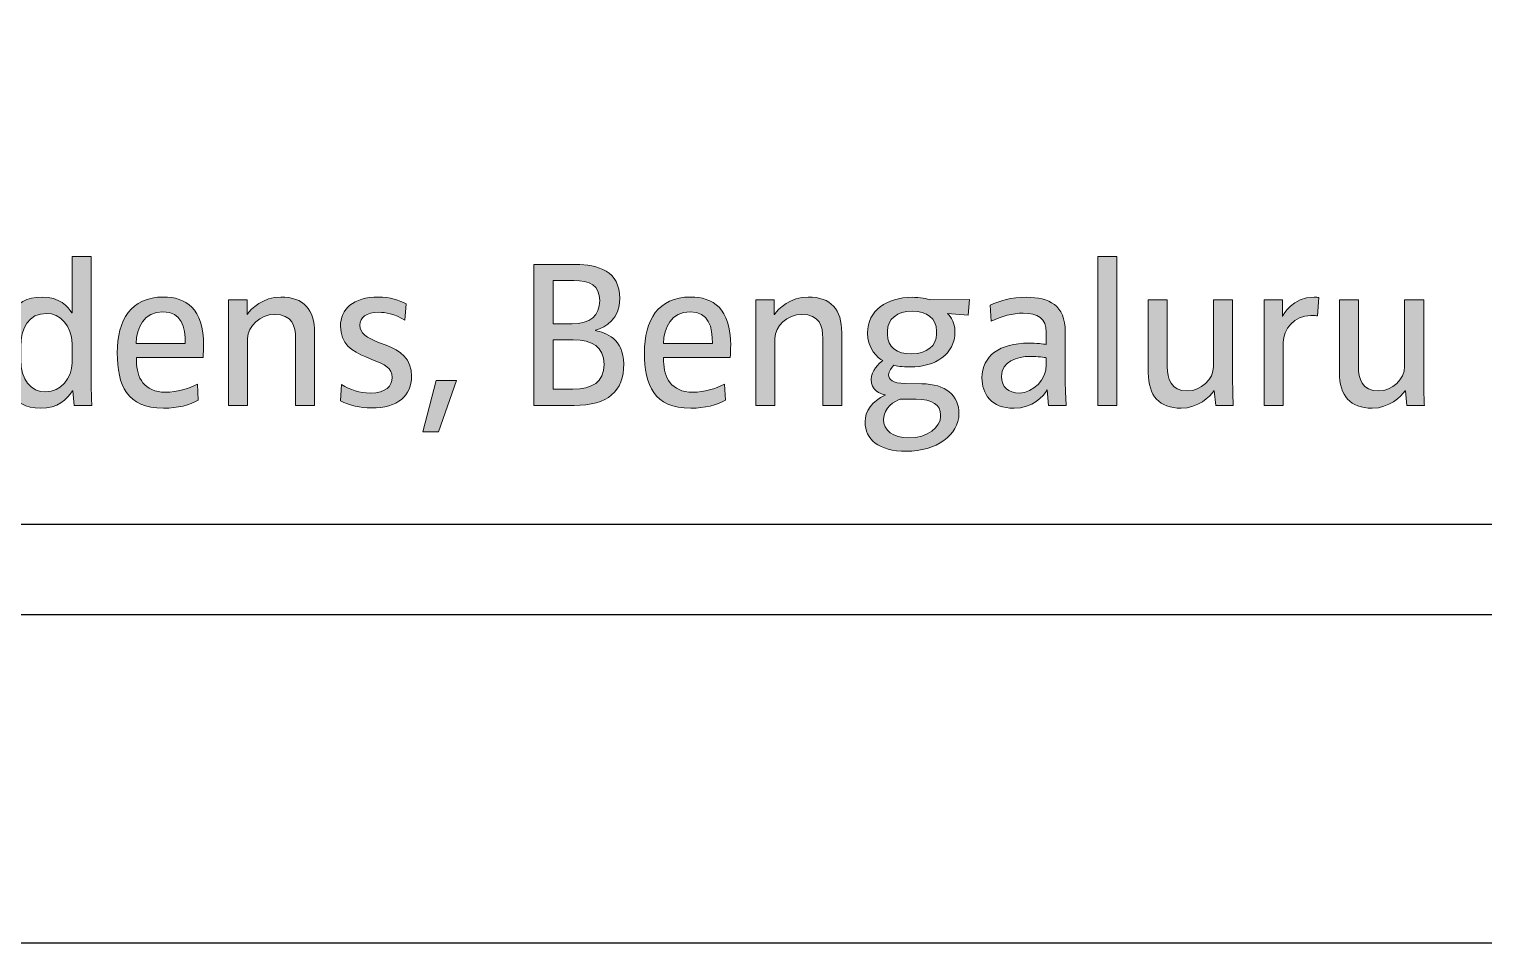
# Model space of a CAD drawing. Extents: x 473024 to 774629, y -1213442 to -1126596.
# Drawn here: x 598004 to 599657, y -1213069 to -1212031 of the extents above; entities that cross this region are included whole.
import ezdxf

# ---------------------------------------------------------------- set-up
doc = ezdxf.new("R2010")
doc.units = 0
doc.header["$LTSCALE"] = 100
doc.header["$MEASUREMENT"] = 0
doc.layers.get('0').update_dxf_attribs({"linetype": 'CONTINUOUS'})
for name, color, linetype in [('FOOT', 2, 'CONTINUOUS'), ('Layer 1', 8, 'CONTINUOUS'), ('S-BEAM', 2, 'CONTINUOUS'), ('TITLE2', 7, 'CONTINUOUS')]:
    doc.layers.add(name, color=color, linetype=linetype)

# ---------------------------------------------------------------- blocks, each defined once
blk = doc.blocks.new('block 15')
at = {"layer": 'Layer 1'}
h = blk.add_hatch(color=0, dxfattribs=at)
h.dxf.hatch_style = 2
edge = h.paths.add_edge_path()
edge.add_spline(control_points=[(324.28, -152.44), (324.28, -152.44), (324.19, -151.38), (324.19, -151.38), (324.19, -151.38), (324.17, -151.38), (324.17, -151.38), (323.74, -152.01), (323.11, -152.64), (321.83, -152.64), (319.66, -152.64), (318.96, -150.88), (318.96, -148.62), (318.96, -146.43), (319.72, -144.53), (321.95, -144.53), (323.22, -144.53), (323.85, -145.23), (324.13, -145.69), (324.13, -145.69), (324.14, -145.69), (324.14, -145.69), (324.14, -145.69), (324.14, -141.57), (324.14, -141.57), (324.14, -141.57), (325.53, -141.57), (325.53, -141.57), (325.53, -141.57), (325.53, -150.33), (325.53, -150.33), (325.53, -151.22), (325.56, -152.1), (325.58, -152.44), (325.58, -152.44), (324.28, -152.44), (324.28, -152.44)], knot_values=[0, 0, 0, 0, 1, 1, 1, 2, 2, 2, 3, 3, 3, 4, 4, 4, 5, 5, 5, 6, 6, 6, 7, 7, 7, 8, 8, 8, 9, 9, 9, 10, 10, 10, 11, 11, 11, 12, 12, 12, 12], degree=3, periodic=0)
edge = h.paths.add_edge_path()
edge.add_spline(control_points=[(324.14, -147.92), (324.14, -146.63), (323.22, -145.72), (322.29, -145.72), (320.95, -145.72), (320.4, -146.81), (320.4, -148.15), (320.4, -148.15), (320.4, -149.11), (320.4, -149.11), (320.4, -150.56), (321.12, -151.45), (322.23, -151.45), (323.29, -151.45), (324.14, -150.45), (324.14, -149.34), (324.14, -149.34), (324.14, -147.92), (324.14, -147.92)], knot_values=[0, 0, 0, 0, 1, 1, 1, 2, 2, 2, 3, 3, 3, 4, 4, 4, 5, 5, 5, 6, 6, 6, 6], degree=3, periodic=0)
h = blk.add_hatch(color=0, dxfattribs=at)
h.dxf.hatch_style = 2
edge = h.paths.add_edge_path()
edge.add_spline(control_points=[(360.76, -152.44), (360.76, -152.44), (357.82, -152.44), (357.82, -152.44), (357.82, -152.44), (357.82, -142.16), (357.82, -142.16), (357.82, -142.16), (360.86, -142.16), (360.86, -142.16), (362.5, -142.16), (364.09, -142.62), (364.09, -144.64), (364.09, -146.15), (363.09, -146.72), (362.32, -146.95), (362.32, -146.95), (362.32, -146.98), (362.32, -146.98), (363.04, -147.11), (364.38, -147.6), (364.38, -149.4), (364.38, -151.41), (363.23, -152.44), (360.76, -152.44)], knot_values=[0, 0, 0, 0, 1, 1, 1, 2, 2, 2, 3, 3, 3, 4, 4, 4, 5, 5, 5, 6, 6, 6, 7, 7, 7, 8, 8, 8, 8], degree=3, periodic=0)
edge = h.paths.add_edge_path()
edge.add_spline(control_points=[(360.75, -143.33), (360.75, -143.33), (359.24, -143.33), (359.24, -143.33), (359.24, -143.33), (359.24, -146.48), (359.24, -146.48), (359.24, -146.48), (360.61, -146.48), (360.61, -146.48), (361.93, -146.48), (362.63, -145.87), (362.63, -144.79), (362.63, -143.69), (361.89, -143.33), (360.75, -143.33)], knot_values=[0, 0, 0, 0, 1, 1, 1, 2, 2, 2, 3, 3, 3, 4, 4, 4, 5, 5, 5, 5], degree=3, periodic=0)
edge = h.paths.add_edge_path()
edge.add_spline(control_points=[(360.69, -147.66), (360.69, -147.66), (359.24, -147.66), (359.24, -147.66), (359.24, -147.66), (359.24, -151.25), (359.24, -151.25), (359.24, -151.25), (360.66, -151.25), (360.66, -151.25), (362.09, -151.25), (362.94, -150.73), (362.94, -149.45), (362.94, -148.15), (362.09, -147.66), (360.69, -147.66)], knot_values=[0, 0, 0, 0, 1, 1, 1, 2, 2, 2, 3, 3, 3, 4, 4, 4, 5, 5, 5, 5], degree=3, periodic=0)
h = blk.add_hatch(color=0, dxfattribs=at)
h.dxf.hatch_style = 2
h.paths.add_polyline_path([(398.95, -152.44), (398.95, -141.57), (400.34, -141.57), (400.34, -152.44)])
h = blk.add_hatch(color=0, dxfattribs=at)
h.dxf.hatch_style = 2
edge = h.paths.add_edge_path()
edge.add_spline(control_points=[(333.7, -148.93), (333.7, -148.93), (328.84, -148.93), (328.84, -148.93), (328.84, -148.93), (328.84, -149.22), (328.84, -149.22), (328.84, -150.37), (329.38, -151.47), (330.95, -151.47), (331.81, -151.47), (332.6, -151.24), (333.28, -150.88), (333.28, -150.88), (333.34, -152.05), (333.34, -152.05), (332.74, -152.41), (331.85, -152.64), (330.81, -152.64), (328.12, -152.64), (327.44, -150.96), (327.44, -148.6), (327.44, -146.21), (328.42, -144.53), (330.8, -144.53), (332.43, -144.53), (333.73, -145.35), (333.73, -148.06), (333.73, -148.19), (333.71, -148.69), (333.7, -148.93)], knot_values=[0, 0, 0, 0, 1, 1, 1, 2, 2, 2, 3, 3, 3, 4, 4, 4, 5, 5, 5, 6, 6, 6, 7, 7, 7, 8, 8, 8, 9, 9, 9, 10, 10, 10, 10], degree=3, periodic=0)
edge = h.paths.add_edge_path()
edge.add_spline(control_points=[(330.77, -145.6), (329.41, -145.6), (328.82, -146.77), (328.82, -147.91), (328.82, -147.91), (332.4, -147.91), (332.4, -147.91), (332.4, -146.72), (332.14, -145.6), (330.77, -145.6)], knot_values=[0, 0, 0, 0, 1, 1, 1, 2, 2, 2, 3, 3, 3, 3], degree=3, periodic=0)
h = blk.add_hatch(color=0, dxfattribs=at)
h.dxf.hatch_style = 2
edge = h.paths.add_edge_path()
edge.add_spline(control_points=[(340.44, -152.44), (340.44, -152.44), (340.44, -147.55), (340.44, -147.55), (340.44, -146.68), (340.21, -145.8), (338.9, -145.8), (337.87, -145.8), (336.94, -146.66), (336.94, -147.55), (336.94, -147.55), (336.94, -152.44), (336.94, -152.44), (336.94, -152.44), (335.56, -152.44), (335.56, -152.44), (335.56, -152.44), (335.56, -144.73), (335.56, -144.73), (335.56, -144.73), (336.9, -144.73), (336.9, -144.73), (336.9, -144.73), (336.9, -145.8), (336.9, -145.8), (336.9, -145.8), (336.91, -145.8), (336.91, -145.8), (337.19, -145.38), (338.08, -144.53), (339.36, -144.53), (341.04, -144.53), (341.83, -145.44), (341.83, -147.12), (341.83, -147.12), (341.83, -152.44), (341.83, -152.44), (341.83, -152.44), (340.44, -152.44), (340.44, -152.44)], knot_values=[0, 0, 0, 0, 1, 1, 1, 2, 2, 2, 3, 3, 3, 4, 4, 4, 5, 5, 5, 6, 6, 6, 7, 7, 7, 8, 8, 8, 9, 9, 9, 10, 10, 10, 11, 11, 11, 12, 12, 12, 13, 13, 13, 13], degree=3, periodic=0)
h = blk.add_hatch(color=0, dxfattribs=at)
h.dxf.hatch_style = 2
edge = h.paths.add_edge_path()
edge.add_spline(control_points=[(345.96, -152.62), (345.14, -152.62), (344.4, -152.45), (343.71, -152.09), (343.71, -152.09), (343.78, -150.91), (343.78, -150.91), (344.45, -151.3), (345.11, -151.53), (345.88, -151.53), (347.07, -151.53), (347.48, -151.01), (347.48, -150.4), (347.48, -149.71), (346.96, -149.43), (346.06, -149.1), (346.06, -149.1), (345.57, -148.89), (345.57, -148.89), (344.55, -148.51), (343.72, -147.92), (343.72, -146.66), (343.72, -145.41), (344.63, -144.53), (346.48, -144.53), (347.33, -144.53), (348.04, -144.78), (348.5, -145.03), (348.5, -145.03), (348.42, -146.21), (348.42, -146.21), (347.67, -145.77), (346.94, -145.64), (346.53, -145.64), (345.54, -145.64), (345.14, -146.03), (345.14, -146.58), (345.14, -147.18), (345.59, -147.49), (346.56, -147.86), (346.56, -147.86), (347.05, -148.05), (347.05, -148.05), (348.11, -148.45), (348.9, -149.02), (348.9, -150.3), (348.9, -151.72), (347.93, -152.62), (345.96, -152.62)], knot_values=[0, 0, 0, 0, 1, 1, 1, 2, 2, 2, 3, 3, 3, 4, 4, 4, 5, 5, 5, 6, 6, 6, 7, 7, 7, 8, 8, 8, 9, 9, 9, 10, 10, 10, 11, 11, 11, 12, 12, 12, 13, 13, 13, 14, 14, 14, 15, 15, 15, 16, 16, 16, 16], degree=3, periodic=0)
h = blk.add_hatch(color=0, dxfattribs=at)
h.dxf.hatch_style = 2
edge = h.paths.add_edge_path()
edge.add_spline(control_points=[(372.15, -148.93), (372.15, -148.93), (367.29, -148.93), (367.29, -148.93), (367.29, -148.93), (367.29, -149.22), (367.29, -149.22), (367.29, -150.37), (367.83, -151.47), (369.41, -151.47), (370.27, -151.47), (371.05, -151.24), (371.73, -150.88), (371.73, -150.88), (371.79, -152.05), (371.79, -152.05), (371.19, -152.41), (370.3, -152.64), (369.27, -152.64), (366.57, -152.64), (365.89, -150.96), (365.89, -148.6), (365.89, -146.21), (366.88, -144.53), (369.25, -144.53), (370.89, -144.53), (372.18, -145.35), (372.18, -148.06), (372.18, -148.19), (372.16, -148.69), (372.15, -148.93)], knot_values=[0, 0, 0, 0, 1, 1, 1, 2, 2, 2, 3, 3, 3, 4, 4, 4, 5, 5, 5, 6, 6, 6, 7, 7, 7, 8, 8, 8, 9, 9, 9, 10, 10, 10, 10], degree=3, periodic=0)
edge = h.paths.add_edge_path()
edge.add_spline(control_points=[(369.22, -145.6), (367.86, -145.6), (367.28, -146.77), (367.28, -147.91), (367.28, -147.91), (370.85, -147.91), (370.85, -147.91), (370.85, -146.72), (370.59, -145.6), (369.22, -145.6)], knot_values=[0, 0, 0, 0, 1, 1, 1, 2, 2, 2, 3, 3, 3, 3], degree=3, periodic=0)
h = blk.add_hatch(color=0, dxfattribs=at)
h.dxf.hatch_style = 2
edge = h.paths.add_edge_path()
edge.add_spline(control_points=[(378.9, -152.44), (378.9, -152.44), (378.9, -147.55), (378.9, -147.55), (378.9, -146.68), (378.67, -145.8), (377.36, -145.8), (376.32, -145.8), (375.4, -146.66), (375.4, -147.55), (375.4, -147.55), (375.4, -152.44), (375.4, -152.44), (375.4, -152.44), (374.01, -152.44), (374.01, -152.44), (374.01, -152.44), (374.01, -144.73), (374.01, -144.73), (374.01, -144.73), (375.35, -144.73), (375.35, -144.73), (375.35, -144.73), (375.35, -145.8), (375.35, -145.8), (375.35, -145.8), (375.37, -145.8), (375.37, -145.8), (375.64, -145.38), (376.54, -144.53), (377.82, -144.53), (379.5, -144.53), (380.28, -145.44), (380.28, -147.12), (380.28, -147.12), (380.28, -152.44), (380.28, -152.44), (380.28, -152.44), (378.9, -152.44), (378.9, -152.44)], knot_values=[0, 0, 0, 0, 1, 1, 1, 2, 2, 2, 3, 3, 3, 4, 4, 4, 5, 5, 5, 6, 6, 6, 7, 7, 7, 8, 8, 8, 9, 9, 9, 10, 10, 10, 11, 11, 11, 12, 12, 12, 13, 13, 13, 13], degree=3, periodic=0)
h = blk.add_hatch(color=0, dxfattribs=at)
h.dxf.hatch_style = 2
edge = h.paths.add_edge_path()
edge.add_spline(control_points=[(389.51, -145.84), (389.51, -145.84), (387.99, -145.72), (387.99, -145.72), (388.03, -145.77), (388.54, -146.24), (388.54, -147.06), (388.54, -148.71), (387.09, -149.63), (385.29, -149.63), (384.67, -149.63), (384.23, -149.56), (384.07, -149.51), (383.95, -149.63), (383.7, -149.96), (383.7, -150.2), (383.7, -150.56), (383.98, -150.82), (384.9, -150.84), (384.9, -150.84), (386.12, -150.85), (386.12, -150.85), (387.86, -150.88), (388.83, -151.7), (388.83, -153.04), (388.83, -154.6), (387.15, -155.78), (385, -155.78), (382.96, -155.78), (381.98, -154.92), (381.98, -153.63), (381.98, -152.87), (382.48, -152.15), (383.44, -151.68), (383.44, -151.68), (383.44, -151.67), (383.44, -151.67), (383.1, -151.61), (382.42, -151.3), (382.42, -150.54), (382.42, -149.91), (382.99, -149.37), (383.27, -149.17), (382.92, -148.99), (382.16, -148.31), (382.16, -147.14), (382.16, -145.53), (383.55, -144.55), (385.41, -144.55), (385.98, -144.55), (386.55, -144.67), (386.77, -144.73), (386.77, -144.73), (389.59, -144.72), (389.59, -144.72), (389.59, -144.72), (389.51, -145.84), (389.51, -145.84)], knot_values=[0, 0, 0, 0, 1, 1, 1, 2, 2, 2, 3, 3, 3, 4, 4, 4, 5, 5, 5, 6, 6, 6, 7, 7, 7, 8, 8, 8, 9, 9, 9, 10, 10, 10, 11, 11, 11, 12, 12, 12, 13, 13, 13, 14, 14, 14, 15, 15, 15, 16, 16, 16, 17, 17, 17, 18, 18, 18, 19, 19, 19, 19], degree=3, periodic=0)
edge = h.paths.add_edge_path()
edge.add_spline(control_points=[(387.49, -153.13), (387.49, -152.41), (386.88, -151.98), (385.71, -151.98), (385.71, -151.98), (384.55, -151.98), (384.55, -151.98), (384.15, -152.12), (383.33, -152.59), (383.33, -153.46), (383.33, -154.24), (384.01, -154.81), (385.17, -154.81), (386.57, -154.81), (387.49, -154.01), (387.49, -153.24), (387.49, -153.24), (387.49, -153.13), (387.49, -153.13)], knot_values=[0, 0, 0, 0, 1, 1, 1, 2, 2, 2, 3, 3, 3, 4, 4, 4, 5, 5, 5, 6, 6, 6, 6], degree=3, periodic=0)
edge = h.paths.add_edge_path()
edge.add_spline(control_points=[(387.2, -147.01), (387.2, -146.11), (386.49, -145.55), (385.41, -145.55), (384.32, -145.55), (383.61, -146.17), (383.61, -147.01), (383.61, -147.01), (383.61, -147.23), (383.61, -147.23), (383.61, -148.19), (384.29, -148.68), (385.38, -148.68), (386.48, -148.68), (387.2, -148.06), (387.2, -147.23), (387.2, -147.23), (387.2, -147.01), (387.2, -147.01)], knot_values=[0, 0, 0, 0, 1, 1, 1, 2, 2, 2, 3, 3, 3, 4, 4, 4, 5, 5, 5, 6, 6, 6, 6], degree=3, periodic=0)
h = blk.add_hatch(color=0, dxfattribs=at)
h.dxf.hatch_style = 2
edge = h.paths.add_edge_path()
edge.add_spline(control_points=[(395.37, -152.44), (395.37, -152.44), (395.27, -151.31), (395.27, -151.31), (395.27, -151.31), (395.26, -151.31), (395.26, -151.31), (395.01, -151.75), (394.19, -152.64), (392.85, -152.64), (391.16, -152.64), (390.51, -151.59), (390.51, -150.42), (390.51, -148.83), (391.81, -147.89), (393.92, -147.89), (394.47, -147.89), (395.01, -147.95), (395.2, -147.99), (395.2, -147.99), (395.2, -147.08), (395.2, -147.08), (395.2, -146.11), (394.56, -145.7), (393.52, -145.7), (392.72, -145.7), (391.94, -145.94), (391.19, -146.29), (391.19, -146.29), (391.11, -145.13), (391.11, -145.13), (391.81, -144.79), (392.64, -144.55), (393.76, -144.55), (395.41, -144.55), (396.58, -145.1), (396.58, -147.09), (396.58, -147.09), (396.58, -150.31), (396.58, -150.31), (396.58, -151.11), (396.63, -152.07), (396.65, -152.44), (396.65, -152.44), (395.37, -152.44), (395.37, -152.44)], knot_values=[0, 0, 0, 0, 1, 1, 1, 2, 2, 2, 3, 3, 3, 4, 4, 4, 5, 5, 5, 6, 6, 6, 7, 7, 7, 8, 8, 8, 9, 9, 9, 10, 10, 10, 11, 11, 11, 12, 12, 12, 13, 13, 13, 14, 14, 14, 15, 15, 15, 15], degree=3, periodic=0)
edge = h.paths.add_edge_path()
edge.add_spline(control_points=[(395.2, -148.96), (395.06, -148.93), (394.61, -148.86), (394.01, -148.86), (393.09, -148.86), (391.93, -149.2), (391.93, -150.33), (391.93, -151.1), (392.45, -151.53), (393.22, -151.53), (394.26, -151.53), (395.2, -150.54), (395.2, -149.45), (395.2, -149.45), (395.2, -148.96), (395.2, -148.96)], knot_values=[0, 0, 0, 0, 1, 1, 1, 2, 2, 2, 3, 3, 3, 4, 4, 4, 5, 5, 5, 5], degree=3, periodic=0)
h = blk.add_hatch(color=0, dxfattribs=at)
h.dxf.hatch_style = 2
edge = h.paths.add_edge_path()
edge.add_spline(control_points=[(407.57, -152.44), (407.57, -152.44), (407.45, -151.38), (407.45, -151.38), (407.45, -151.38), (407.43, -151.38), (407.43, -151.38), (407.14, -151.79), (406.26, -152.64), (405.04, -152.64), (403.44, -152.64), (402.64, -151.73), (402.64, -150.05), (402.64, -150.05), (402.64, -144.73), (402.64, -144.73), (402.64, -144.73), (404.02, -144.73), (404.02, -144.73), (404.02, -144.73), (404.02, -149.62), (404.02, -149.62), (404.02, -150.48), (404.27, -151.38), (405.52, -151.38), (406.47, -151.38), (407.4, -150.53), (407.4, -149.6), (407.4, -149.6), (407.4, -144.73), (407.4, -144.73), (407.4, -144.73), (408.79, -144.73), (408.79, -144.73), (408.79, -144.73), (408.79, -150.54), (408.79, -150.54), (408.79, -151.28), (408.82, -152.12), (408.83, -152.44), (408.83, -152.44), (407.57, -152.44), (407.57, -152.44)], knot_values=[0, 0, 0, 0, 1, 1, 1, 2, 2, 2, 3, 3, 3, 4, 4, 4, 5, 5, 5, 6, 6, 6, 7, 7, 7, 8, 8, 8, 9, 9, 9, 10, 10, 10, 11, 11, 11, 12, 12, 12, 13, 13, 13, 14, 14, 14, 14], degree=3, periodic=0)
h = blk.add_hatch(color=0, dxfattribs=at)
h.dxf.hatch_style = 2
edge = h.paths.add_edge_path()
edge.add_spline(control_points=[(414.99, -145.9), (414.92, -145.89), (414.73, -145.87), (414.5, -145.87), (413.27, -145.87), (412.48, -146.91), (412.48, -147.83), (412.48, -147.83), (412.48, -152.44), (412.48, -152.44), (412.48, -152.44), (411.09, -152.44), (411.09, -152.44), (411.09, -152.44), (411.09, -144.73), (411.09, -144.73), (411.09, -144.73), (412.42, -144.73), (412.42, -144.73), (412.42, -144.73), (412.42, -145.95), (412.42, -145.95), (412.42, -145.95), (412.44, -145.95), (412.44, -145.95), (412.5, -145.81), (413.14, -144.53), (414.73, -144.53), (414.87, -144.53), (415.01, -144.55), (415.07, -144.56), (415.07, -144.56), (414.99, -145.9), (414.99, -145.9)], knot_values=[0, 0, 0, 0, 1, 1, 1, 2, 2, 2, 3, 3, 3, 4, 4, 4, 5, 5, 5, 6, 6, 6, 7, 7, 7, 8, 8, 8, 9, 9, 9, 10, 10, 10, 11, 11, 11, 11], degree=3, periodic=0)
h = blk.add_hatch(color=0, dxfattribs=at)
h.dxf.hatch_style = 2
edge = h.paths.add_edge_path()
edge.add_spline(control_points=[(421.51, -152.44), (421.51, -152.44), (421.39, -151.38), (421.39, -151.38), (421.39, -151.38), (421.37, -151.38), (421.37, -151.38), (421.08, -151.79), (420.2, -152.64), (418.98, -152.64), (417.38, -152.64), (416.58, -151.73), (416.58, -150.05), (416.58, -150.05), (416.58, -144.73), (416.58, -144.73), (416.58, -144.73), (417.97, -144.73), (417.97, -144.73), (417.97, -144.73), (417.97, -149.62), (417.97, -149.62), (417.97, -150.48), (418.21, -151.38), (419.46, -151.38), (420.42, -151.38), (421.34, -150.53), (421.34, -149.6), (421.34, -149.6), (421.34, -144.73), (421.34, -144.73), (421.34, -144.73), (422.73, -144.73), (422.73, -144.73), (422.73, -144.73), (422.73, -150.54), (422.73, -150.54), (422.73, -151.28), (422.76, -152.12), (422.78, -152.44), (422.78, -152.44), (421.51, -152.44), (421.51, -152.44)], knot_values=[0, 0, 0, 0, 1, 1, 1, 2, 2, 2, 3, 3, 3, 4, 4, 4, 5, 5, 5, 6, 6, 6, 7, 7, 7, 8, 8, 8, 9, 9, 9, 10, 10, 10, 11, 11, 11, 12, 12, 12, 13, 13, 13, 14, 14, 14, 14], degree=3, periodic=0)
h = blk.add_hatch(color=0, dxfattribs=at)
h.dxf.hatch_style = 2
h.paths.add_polyline_path([(350.87, -154.37), (349.73, -154.37), (350.7, -150.62), (352.18, -150.62)])
at = {"layer": 'Layer 1', "color": 0, "lineweight": 0}
for points in [[(398.95, -152.44), (398.95, -141.57), (400.34, -141.57), (400.34, -152.44), (398.95, -152.44)], [(350.87, -154.37), (349.73, -154.37), (350.7, -150.62), (352.18, -150.62), (350.87, -154.37)]]:
    blk.add_lwpolyline(points, dxfattribs=at)
for points, knots in [([(324.28, -152.44), (324.28, -152.44), (324.19, -151.38), (324.19, -151.38), (324.19, -151.38), (324.17, -151.38), (324.17, -151.38), (323.74, -152.01), (323.11, -152.64), (321.83, -152.64), (319.66, -152.64), (318.96, -150.88), (318.96, -148.62), (318.96, -146.43), (319.72, -144.53), (321.95, -144.53), (323.22, -144.53), (323.85, -145.23), (324.13, -145.69), (324.13, -145.69), (324.14, -145.69), (324.14, -145.69), (324.14, -145.69), (324.14, -141.57), (324.14, -141.57), (324.14, -141.57), (325.53, -141.57), (325.53, -141.57), (325.53, -141.57), (325.53, -150.33), (325.53, -150.33), (325.53, -151.22), (325.56, -152.1), (325.58, -152.44), (325.58, -152.44), (324.28, -152.44), (324.28, -152.44)], [0, 0, 0, 0, 1, 1, 1, 2, 2, 2, 3, 3, 3, 4, 4, 4, 5, 5, 5, 6, 6, 6, 7, 7, 7, 8, 8, 8, 9, 9, 9, 10, 10, 10, 11, 11, 11, 12, 12, 12, 12]), ([(360.76, -152.44), (360.76, -152.44), (357.82, -152.44), (357.82, -152.44), (357.82, -152.44), (357.82, -142.16), (357.82, -142.16), (357.82, -142.16), (360.86, -142.16), (360.86, -142.16), (362.5, -142.16), (364.09, -142.62), (364.09, -144.64), (364.09, -146.15), (363.09, -146.72), (362.32, -146.95), (362.32, -146.95), (362.32, -146.98), (362.32, -146.98), (363.04, -147.11), (364.38, -147.6), (364.38, -149.4), (364.38, -151.41), (363.23, -152.44), (360.76, -152.44)], [0, 0, 0, 0, 1, 1, 1, 2, 2, 2, 3, 3, 3, 4, 4, 4, 5, 5, 5, 6, 6, 6, 7, 7, 7, 8, 8, 8, 8]), ([(360.75, -143.33), (360.75, -143.33), (359.24, -143.33), (359.24, -143.33), (359.24, -143.33), (359.24, -146.48), (359.24, -146.48), (359.24, -146.48), (360.61, -146.48), (360.61, -146.48), (361.93, -146.48), (362.63, -145.87), (362.63, -144.79), (362.63, -143.69), (361.89, -143.33), (360.75, -143.33)], [0, 0, 0, 0, 1, 1, 1, 2, 2, 2, 3, 3, 3, 4, 4, 4, 5, 5, 5, 5]), ([(333.7, -148.93), (333.7, -148.93), (328.84, -148.93), (328.84, -148.93), (328.84, -148.93), (328.84, -149.22), (328.84, -149.22), (328.84, -150.37), (329.38, -151.47), (330.95, -151.47), (331.81, -151.47), (332.6, -151.24), (333.28, -150.88), (333.28, -150.88), (333.34, -152.05), (333.34, -152.05), (332.74, -152.41), (331.85, -152.64), (330.81, -152.64), (328.12, -152.64), (327.44, -150.96), (327.44, -148.6), (327.44, -146.21), (328.42, -144.53), (330.8, -144.53), (332.43, -144.53), (333.73, -145.35), (333.73, -148.06), (333.73, -148.19), (333.71, -148.69), (333.7, -148.93)], [0, 0, 0, 0, 1, 1, 1, 2, 2, 2, 3, 3, 3, 4, 4, 4, 5, 5, 5, 6, 6, 6, 7, 7, 7, 8, 8, 8, 9, 9, 9, 10, 10, 10, 10]), ([(340.44, -152.44), (340.44, -152.44), (340.44, -147.55), (340.44, -147.55), (340.44, -146.68), (340.21, -145.8), (338.9, -145.8), (337.87, -145.8), (336.94, -146.66), (336.94, -147.55), (336.94, -147.55), (336.94, -152.44), (336.94, -152.44), (336.94, -152.44), (335.56, -152.44), (335.56, -152.44), (335.56, -152.44), (335.56, -144.73), (335.56, -144.73), (335.56, -144.73), (336.9, -144.73), (336.9, -144.73), (336.9, -144.73), (336.9, -145.8), (336.9, -145.8), (336.9, -145.8), (336.91, -145.8), (336.91, -145.8), (337.19, -145.38), (338.08, -144.53), (339.36, -144.53), (341.04, -144.53), (341.83, -145.44), (341.83, -147.12), (341.83, -147.12), (341.83, -152.44), (341.83, -152.44), (341.83, -152.44), (340.44, -152.44), (340.44, -152.44)], [0, 0, 0, 0, 1, 1, 1, 2, 2, 2, 3, 3, 3, 4, 4, 4, 5, 5, 5, 6, 6, 6, 7, 7, 7, 8, 8, 8, 9, 9, 9, 10, 10, 10, 11, 11, 11, 12, 12, 12, 13, 13, 13, 13]), ([(345.96, -152.62), (345.14, -152.62), (344.4, -152.45), (343.71, -152.09), (343.71, -152.09), (343.78, -150.91), (343.78, -150.91), (344.45, -151.3), (345.11, -151.53), (345.88, -151.53), (347.07, -151.53), (347.48, -151.01), (347.48, -150.4), (347.48, -149.71), (346.96, -149.43), (346.06, -149.1), (346.06, -149.1), (345.57, -148.89), (345.57, -148.89), (344.55, -148.51), (343.72, -147.92), (343.72, -146.66), (343.72, -145.41), (344.63, -144.53), (346.48, -144.53), (347.33, -144.53), (348.04, -144.78), (348.5, -145.03), (348.5, -145.03), (348.42, -146.21), (348.42, -146.21), (347.67, -145.77), (346.94, -145.64), (346.53, -145.64), (345.54, -145.64), (345.14, -146.03), (345.14, -146.58), (345.14, -147.18), (345.59, -147.49), (346.56, -147.86), (346.56, -147.86), (347.05, -148.05), (347.05, -148.05), (348.11, -148.45), (348.9, -149.02), (348.9, -150.3), (348.9, -151.72), (347.93, -152.62), (345.96, -152.62)], [0, 0, 0, 0, 1, 1, 1, 2, 2, 2, 3, 3, 3, 4, 4, 4, 5, 5, 5, 6, 6, 6, 7, 7, 7, 8, 8, 8, 9, 9, 9, 10, 10, 10, 11, 11, 11, 12, 12, 12, 13, 13, 13, 14, 14, 14, 15, 15, 15, 16, 16, 16, 16]), ([(372.15, -148.93), (372.15, -148.93), (367.29, -148.93), (367.29, -148.93), (367.29, -148.93), (367.29, -149.22), (367.29, -149.22), (367.29, -150.37), (367.83, -151.47), (369.41, -151.47), (370.27, -151.47), (371.05, -151.24), (371.73, -150.88), (371.73, -150.88), (371.79, -152.05), (371.79, -152.05), (371.19, -152.41), (370.3, -152.64), (369.27, -152.64), (366.57, -152.64), (365.89, -150.96), (365.89, -148.6), (365.89, -146.21), (366.88, -144.53), (369.25, -144.53), (370.89, -144.53), (372.18, -145.35), (372.18, -148.06), (372.18, -148.19), (372.16, -148.69), (372.15, -148.93)], [0, 0, 0, 0, 1, 1, 1, 2, 2, 2, 3, 3, 3, 4, 4, 4, 5, 5, 5, 6, 6, 6, 7, 7, 7, 8, 8, 8, 9, 9, 9, 10, 10, 10, 10]), ([(378.9, -152.44), (378.9, -152.44), (378.9, -147.55), (378.9, -147.55), (378.9, -146.68), (378.67, -145.8), (377.36, -145.8), (376.32, -145.8), (375.4, -146.66), (375.4, -147.55), (375.4, -147.55), (375.4, -152.44), (375.4, -152.44), (375.4, -152.44), (374.01, -152.44), (374.01, -152.44), (374.01, -152.44), (374.01, -144.73), (374.01, -144.73), (374.01, -144.73), (375.35, -144.73), (375.35, -144.73), (375.35, -144.73), (375.35, -145.8), (375.35, -145.8), (375.35, -145.8), (375.37, -145.8), (375.37, -145.8), (375.64, -145.38), (376.54, -144.53), (377.82, -144.53), (379.5, -144.53), (380.28, -145.44), (380.28, -147.12), (380.28, -147.12), (380.28, -152.44), (380.28, -152.44), (380.28, -152.44), (378.9, -152.44), (378.9, -152.44)], [0, 0, 0, 0, 1, 1, 1, 2, 2, 2, 3, 3, 3, 4, 4, 4, 5, 5, 5, 6, 6, 6, 7, 7, 7, 8, 8, 8, 9, 9, 9, 10, 10, 10, 11, 11, 11, 12, 12, 12, 13, 13, 13, 13]), ([(389.51, -145.84), (389.51, -145.84), (387.99, -145.72), (387.99, -145.72), (388.03, -145.77), (388.54, -146.24), (388.54, -147.06), (388.54, -148.71), (387.09, -149.63), (385.29, -149.63), (384.67, -149.63), (384.23, -149.56), (384.07, -149.51), (383.95, -149.63), (383.7, -149.96), (383.7, -150.2), (383.7, -150.56), (383.98, -150.82), (384.9, -150.84), (384.9, -150.84), (386.12, -150.85), (386.12, -150.85), (387.86, -150.88), (388.83, -151.7), (388.83, -153.04), (388.83, -154.6), (387.15, -155.78), (385, -155.78), (382.96, -155.78), (381.98, -154.92), (381.98, -153.63), (381.98, -152.87), (382.48, -152.15), (383.44, -151.68), (383.44, -151.68), (383.44, -151.67), (383.44, -151.67), (383.1, -151.61), (382.42, -151.3), (382.42, -150.54), (382.42, -149.91), (382.99, -149.37), (383.27, -149.17), (382.92, -148.99), (382.16, -148.31), (382.16, -147.14), (382.16, -145.53), (383.55, -144.55), (385.41, -144.55), (385.98, -144.55), (386.55, -144.67), (386.77, -144.73), (386.77, -144.73), (389.59, -144.72), (389.59, -144.72), (389.59, -144.72), (389.51, -145.84), (389.51, -145.84)], [0, 0, 0, 0, 1, 1, 1, 2, 2, 2, 3, 3, 3, 4, 4, 4, 5, 5, 5, 6, 6, 6, 7, 7, 7, 8, 8, 8, 9, 9, 9, 10, 10, 10, 11, 11, 11, 12, 12, 12, 13, 13, 13, 14, 14, 14, 15, 15, 15, 16, 16, 16, 17, 17, 17, 18, 18, 18, 19, 19, 19, 19]), ([(395.37, -152.44), (395.37, -152.44), (395.27, -151.31), (395.27, -151.31), (395.27, -151.31), (395.26, -151.31), (395.26, -151.31), (395.01, -151.75), (394.19, -152.64), (392.85, -152.64), (391.16, -152.64), (390.51, -151.59), (390.51, -150.42), (390.51, -148.83), (391.81, -147.89), (393.92, -147.89), (394.47, -147.89), (395.01, -147.95), (395.2, -147.99), (395.2, -147.99), (395.2, -147.08), (395.2, -147.08), (395.2, -146.11), (394.56, -145.7), (393.52, -145.7), (392.72, -145.7), (391.94, -145.94), (391.19, -146.29), (391.19, -146.29), (391.11, -145.13), (391.11, -145.13), (391.81, -144.79), (392.64, -144.55), (393.76, -144.55), (395.41, -144.55), (396.58, -145.1), (396.58, -147.09), (396.58, -147.09), (396.58, -150.31), (396.58, -150.31), (396.58, -151.11), (396.63, -152.07), (396.65, -152.44), (396.65, -152.44), (395.37, -152.44), (395.37, -152.44)], [0, 0, 0, 0, 1, 1, 1, 2, 2, 2, 3, 3, 3, 4, 4, 4, 5, 5, 5, 6, 6, 6, 7, 7, 7, 8, 8, 8, 9, 9, 9, 10, 10, 10, 11, 11, 11, 12, 12, 12, 13, 13, 13, 14, 14, 14, 15, 15, 15, 15]), ([(407.57, -152.44), (407.57, -152.44), (407.45, -151.38), (407.45, -151.38), (407.45, -151.38), (407.43, -151.38), (407.43, -151.38), (407.14, -151.79), (406.26, -152.64), (405.04, -152.64), (403.44, -152.64), (402.64, -151.73), (402.64, -150.05), (402.64, -150.05), (402.64, -144.73), (402.64, -144.73), (402.64, -144.73), (404.02, -144.73), (404.02, -144.73), (404.02, -144.73), (404.02, -149.62), (404.02, -149.62), (404.02, -150.48), (404.27, -151.38), (405.52, -151.38), (406.47, -151.38), (407.4, -150.53), (407.4, -149.6), (407.4, -149.6), (407.4, -144.73), (407.4, -144.73), (407.4, -144.73), (408.79, -144.73), (408.79, -144.73), (408.79, -144.73), (408.79, -150.54), (408.79, -150.54), (408.79, -151.28), (408.82, -152.12), (408.83, -152.44), (408.83, -152.44), (407.57, -152.44), (407.57, -152.44)], [0, 0, 0, 0, 1, 1, 1, 2, 2, 2, 3, 3, 3, 4, 4, 4, 5, 5, 5, 6, 6, 6, 7, 7, 7, 8, 8, 8, 9, 9, 9, 10, 10, 10, 11, 11, 11, 12, 12, 12, 13, 13, 13, 14, 14, 14, 14]), ([(414.99, -145.9), (414.92, -145.89), (414.73, -145.87), (414.5, -145.87), (413.27, -145.87), (412.48, -146.91), (412.48, -147.83), (412.48, -147.83), (412.48, -152.44), (412.48, -152.44), (412.48, -152.44), (411.09, -152.44), (411.09, -152.44), (411.09, -152.44), (411.09, -144.73), (411.09, -144.73), (411.09, -144.73), (412.42, -144.73), (412.42, -144.73), (412.42, -144.73), (412.42, -145.95), (412.42, -145.95), (412.42, -145.95), (412.44, -145.95), (412.44, -145.95), (412.5, -145.81), (413.14, -144.53), (414.73, -144.53), (414.87, -144.53), (415.01, -144.55), (415.07, -144.56), (415.07, -144.56), (414.99, -145.9), (414.99, -145.9)], [0, 0, 0, 0, 1, 1, 1, 2, 2, 2, 3, 3, 3, 4, 4, 4, 5, 5, 5, 6, 6, 6, 7, 7, 7, 8, 8, 8, 9, 9, 9, 10, 10, 10, 11, 11, 11, 11]), ([(421.51, -152.44), (421.51, -152.44), (421.39, -151.38), (421.39, -151.38), (421.39, -151.38), (421.37, -151.38), (421.37, -151.38), (421.08, -151.79), (420.2, -152.64), (418.98, -152.64), (417.38, -152.64), (416.58, -151.73), (416.58, -150.05), (416.58, -150.05), (416.58, -144.73), (416.58, -144.73), (416.58, -144.73), (417.97, -144.73), (417.97, -144.73), (417.97, -144.73), (417.97, -149.62), (417.97, -149.62), (417.97, -150.48), (418.21, -151.38), (419.46, -151.38), (420.42, -151.38), (421.34, -150.53), (421.34, -149.6), (421.34, -149.6), (421.34, -144.73), (421.34, -144.73), (421.34, -144.73), (422.73, -144.73), (422.73, -144.73), (422.73, -144.73), (422.73, -150.54), (422.73, -150.54), (422.73, -151.28), (422.76, -152.12), (422.78, -152.44), (422.78, -152.44), (421.51, -152.44), (421.51, -152.44)], [0, 0, 0, 0, 1, 1, 1, 2, 2, 2, 3, 3, 3, 4, 4, 4, 5, 5, 5, 6, 6, 6, 7, 7, 7, 8, 8, 8, 9, 9, 9, 10, 10, 10, 11, 11, 11, 12, 12, 12, 13, 13, 13, 14, 14, 14, 14]), ([(324.14, -147.92), (324.14, -146.63), (323.22, -145.72), (322.29, -145.72), (320.95, -145.72), (320.4, -146.81), (320.4, -148.15), (320.4, -148.15), (320.4, -149.11), (320.4, -149.11), (320.4, -150.56), (321.12, -151.45), (322.23, -151.45), (323.29, -151.45), (324.14, -150.45), (324.14, -149.34), (324.14, -149.34), (324.14, -147.92), (324.14, -147.92)], [0, 0, 0, 0, 1, 1, 1, 2, 2, 2, 3, 3, 3, 4, 4, 4, 5, 5, 5, 6, 6, 6, 6]), ([(330.77, -145.6), (329.41, -145.6), (328.82, -146.77), (328.82, -147.91), (328.82, -147.91), (332.4, -147.91), (332.4, -147.91), (332.4, -146.72), (332.14, -145.6), (330.77, -145.6)], [0, 0, 0, 0, 1, 1, 1, 2, 2, 2, 3, 3, 3, 3]), ([(369.22, -145.6), (367.86, -145.6), (367.28, -146.77), (367.28, -147.91), (367.28, -147.91), (370.85, -147.91), (370.85, -147.91), (370.85, -146.72), (370.59, -145.6), (369.22, -145.6)], [0, 0, 0, 0, 1, 1, 1, 2, 2, 2, 3, 3, 3, 3]), ([(387.2, -147.01), (387.2, -146.11), (386.49, -145.55), (385.41, -145.55), (384.32, -145.55), (383.61, -146.17), (383.61, -147.01), (383.61, -147.01), (383.61, -147.23), (383.61, -147.23), (383.61, -148.19), (384.29, -148.68), (385.38, -148.68), (386.48, -148.68), (387.2, -148.06), (387.2, -147.23), (387.2, -147.23), (387.2, -147.01), (387.2, -147.01)], [0, 0, 0, 0, 1, 1, 1, 2, 2, 2, 3, 3, 3, 4, 4, 4, 5, 5, 5, 6, 6, 6, 6]), ([(360.69, -147.66), (360.69, -147.66), (359.24, -147.66), (359.24, -147.66), (359.24, -147.66), (359.24, -151.25), (359.24, -151.25), (359.24, -151.25), (360.66, -151.25), (360.66, -151.25), (362.09, -151.25), (362.94, -150.73), (362.94, -149.45), (362.94, -148.15), (362.09, -147.66), (360.69, -147.66)], [0, 0, 0, 0, 1, 1, 1, 2, 2, 2, 3, 3, 3, 4, 4, 4, 5, 5, 5, 5]), ([(395.2, -148.96), (395.06, -148.93), (394.61, -148.86), (394.01, -148.86), (393.09, -148.86), (391.93, -149.2), (391.93, -150.33), (391.93, -151.1), (392.45, -151.53), (393.22, -151.53), (394.26, -151.53), (395.2, -150.54), (395.2, -149.45), (395.2, -149.45), (395.2, -148.96), (395.2, -148.96)], [0, 0, 0, 0, 1, 1, 1, 2, 2, 2, 3, 3, 3, 4, 4, 4, 5, 5, 5, 5]), ([(387.49, -153.13), (387.49, -152.41), (386.88, -151.98), (385.71, -151.98), (385.71, -151.98), (384.55, -151.98), (384.55, -151.98), (384.15, -152.12), (383.33, -152.59), (383.33, -153.46), (383.33, -154.24), (384.01, -154.81), (385.17, -154.81), (386.57, -154.81), (387.49, -154.01), (387.49, -153.24), (387.49, -153.24), (387.49, -153.13), (387.49, -153.13)], [0, 0, 0, 0, 1, 1, 1, 2, 2, 2, 3, 3, 3, 4, 4, 4, 5, 5, 5, 6, 6, 6, 6])]:
    blk.add_open_spline(points, degree=3, knots=knots, dxfattribs=at)
blk = doc.blocks.new('A$C79103C65')
at = {"layer": 'Layer 1', "color": 4, "xscale": 17.91396, "yscale": 17.91396, "zscale": 17.91396}
blk.add_blockref('block 15', (-835.6, 2790.1), dxfattribs=at)
blk = doc.blocks.new('A$C0B4B66C2')
at = {"color": 2, "linetype": 'Continuous'}
blk.add_lwpolyline([(0, -1629.1), (0, -57.3), (10452.4, -57.3), (10452.4, -1629.1)], close=True, dxfattribs=at)
at = {"layer": 'FOOT', "xscale": 0.873, "yscale": 0.873, "zscale": 0.873}
blk.add_blockref('A$C79103C65', (155.5, -1545), dxfattribs=at)

msp = doc.modelspace()

# ---------------------------------------------------------------- linework, layer by layer
at = {"layer": 'TITLE2', "color": 4, "elevation": 0}
msp.add_lwpolyline([(604473.6, -1213069.4), (604473.6, -1126969.1), (473397.1, -1126969.1), (473397.1, -1213069.4)], close=True, dxfattribs=at)
at = {"layer": 'TITLE2', "color": 12, "elevation": 0}
msp.add_lwpolyline([(604100.7, -1212696.5), (604100.7, -1127341.9), (473769.9, -1127341.9), (473769.9, -1212696.5)], close=True, dxfattribs=at)

# ---------------------------------------------------------------- block references
at = {"layer": 'S-BEAM', "xscale": 0.9956754868622251, "yscale": 0.9956754868622251, "zscale": 0.9956754868622251}
msp.add_blockref('A$C0B4B66C2', (593577.2, -1210972.1, 0), dxfattribs=at)

doc.saveas('drawing.dxf')
